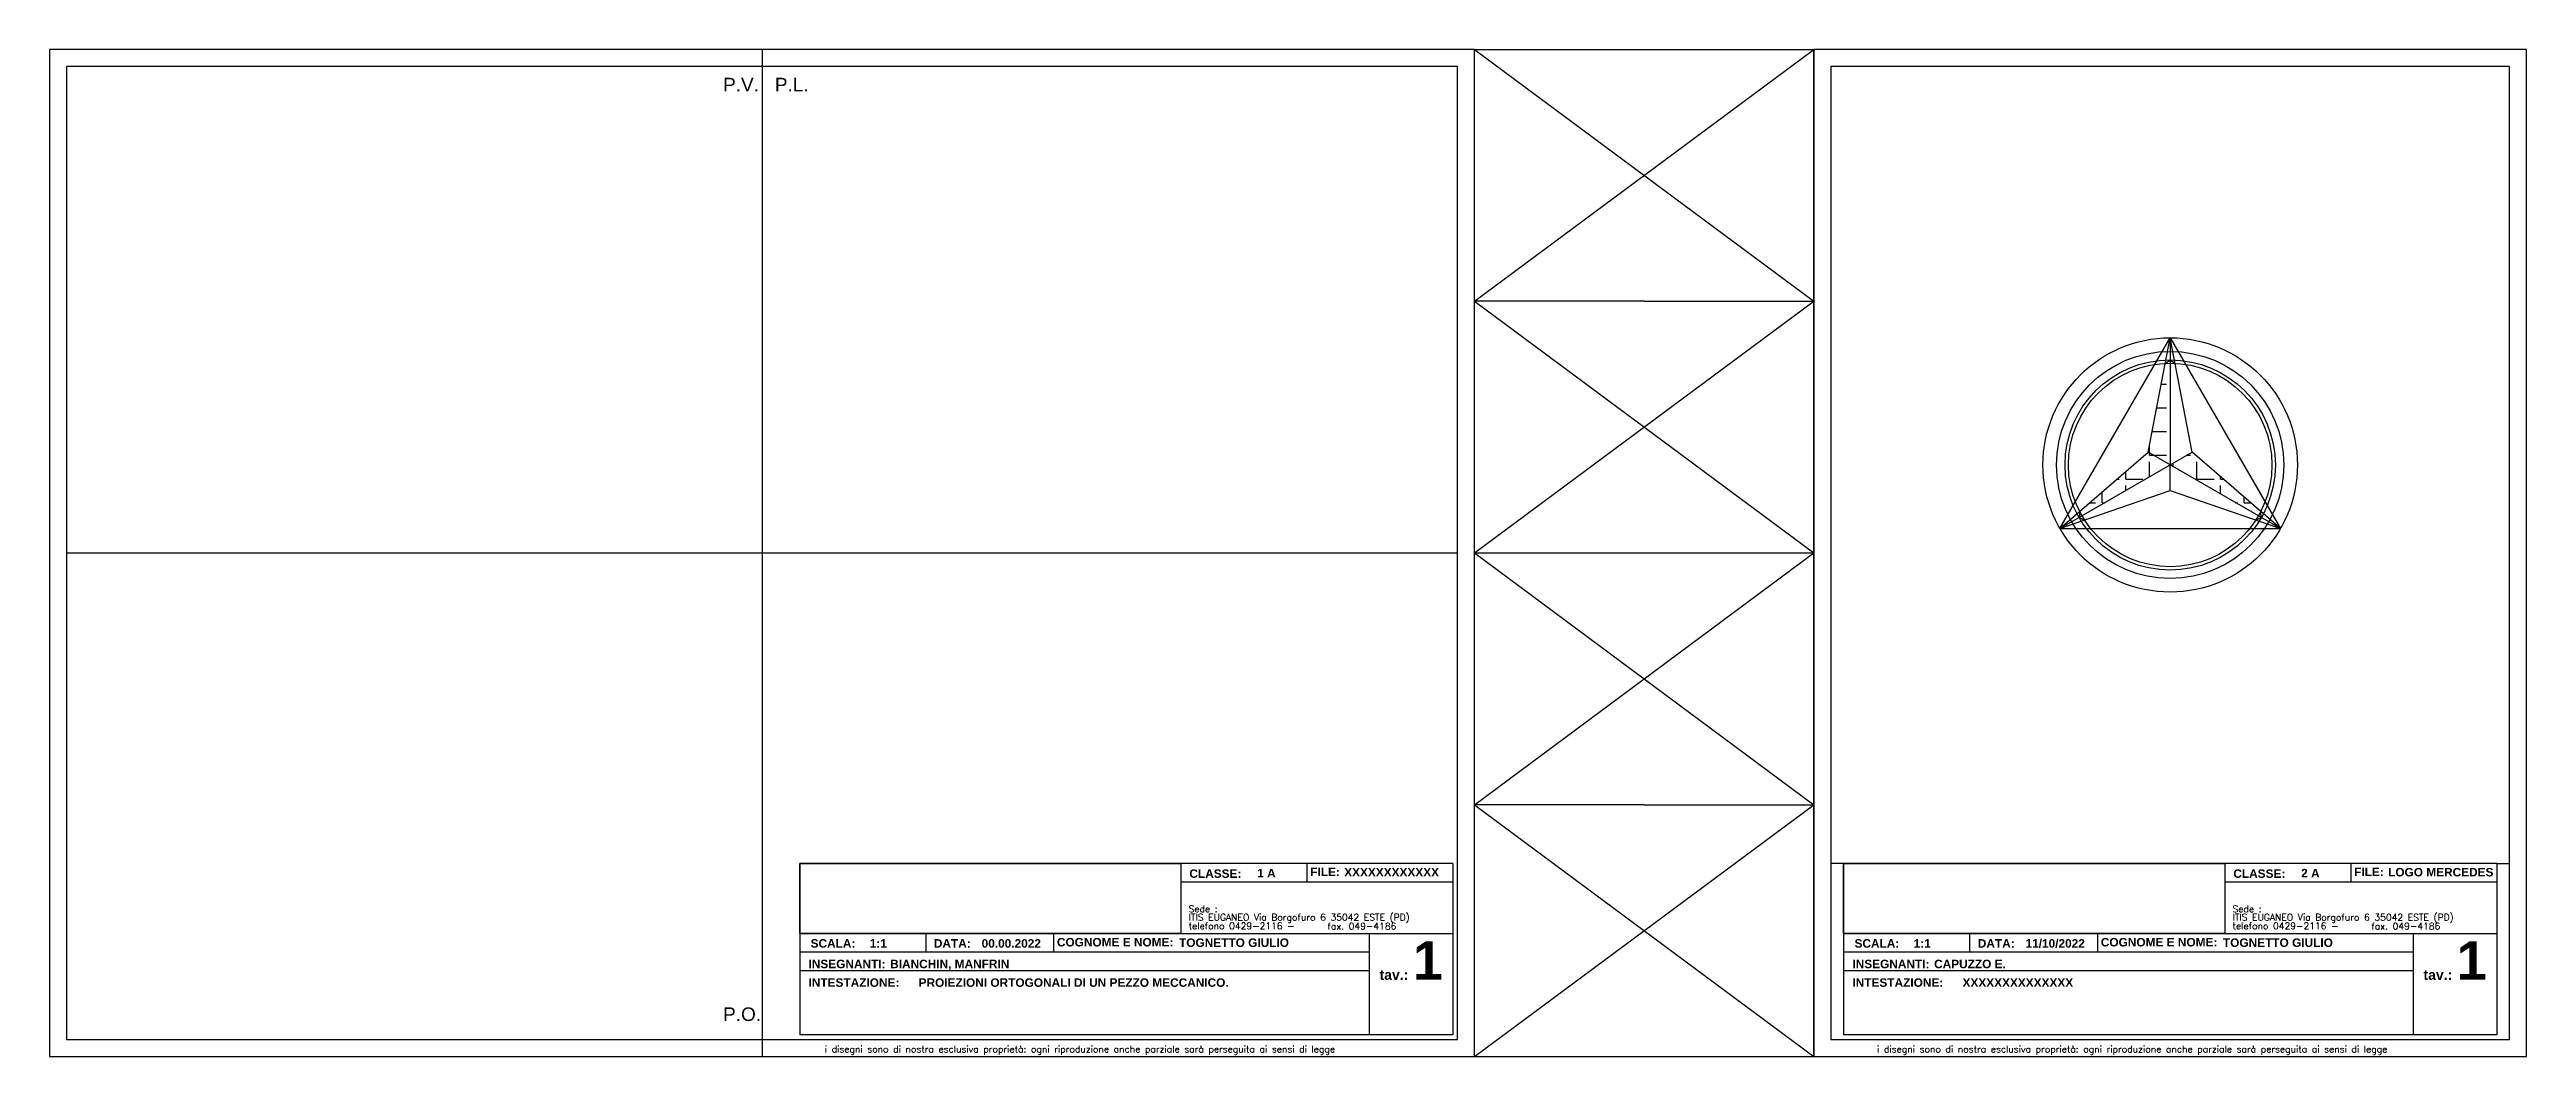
# Model space of a CAD drawing. Extents: x -213 to 517, y -383 to -86.
import ezdxf

# ---------------------------------------------------------------- set-up
doc = ezdxf.new("R2010")
doc.units = 0
doc.layers.get('0').update_dxf_attribs({"color": 255, "linetype": 'CONTINUOUS'})
for name, color, linetype in [('Assi', 2, 'CONTINUOUS'), ('Linea Costruzione', 255, 'CONTINUOUS'), ('testo', 2, 'CONTINUOUS')]:
    doc.layers.add(name, color=color, linetype=linetype)
doc.layers.add('linea proiezione', color=7, linetype='CONTINUOUS', transparency=0.6)
doc.styles.add('QUOTE', font='arial.ttf')
doc.styles.add('ROMANS', font='ROMANS.SHX', dxfattribs={"width": 0.65, "height": 8})
doc.styles.add('SANSSERIFBOLD', font='sasb____.pfb', dxfattribs={"height": 3})
picture_1 = doc.add_image_def('image1.jpg', size_in_pixel=(2000, 368))

msp = doc.modelspace()

# ---------------------------------------------------------------- hatches: boundary and pattern name
at = {"layer": 'Linea Costruzione', "true_color": 0xc7c8ca}
h = msp.add_hatch(dxfattribs=at)
h.set_pattern_fill('ANGLE', color=9, style=0, double=1)
h.set_pattern_definition([(0, (50, -58.771), (0, 6.985), [5.08, -1.905]), (90, (50, -58.771), (-6.985, 4e-16), [5.08, -1.905])])
h.paths.add_polyline_path([(412.36, -178.3, 0.01209), (410.91, -178.34), (405.87, -204.55), (412.36, -208.3)])
h.paths.add_polyline_path([(423.19, -208.3), (412.36, -208.3), (438.34, -223.3, 0.01209), (439.04, -222.03)])
h.paths.add_polyline_path([(418.86, -204.55), (412.36, -208.3), (423.19, -208.3)])
h.paths.add_polyline_path([(412.36, -208.3), (401.54, -208.3), (385.69, -222.03, 0.01209), (386.38, -223.3)])
h.paths.add_polyline_path([(405.87, -204.55), (401.54, -208.3), (412.36, -208.3)])
h.paths.add_polyline_path([(412.36, -177.3), (410.91, -178.34, -0.01209), (412.36, -178.3)])
h.paths.add_polyline_path([(386.38, -223.3, -0.01209), (385.69, -222.03), (385.51, -223.8)])
h.paths.add_polyline_path([(439.04, -222.03, -0.01209), (438.34, -223.3), (439.21, -223.8)])

# ---------------------------------------------------------------- linework, layer by layer
for p, q in [((-2.64, -85.76), (-2.64, -90.76)), ((207.36, -85.76), (307.36, -85.76)), ((207.36, -85.76), (307.36, -160.01)), ((207.36, -160.01), (307.36, -85.76)), ((307.36, -382.76), (307.36, -85.76)), ((257.36, -160.01), (207.36, -160.01)), ((207.36, -160.01), (307.36, -234.26)), ((207.36, -234.26), (307.36, -160.01)), ((257.36, -160.01), (307.36, -160.01)), ((207.36, -234.26), (307.36, -234.26)), ((207.36, -234.26), (307.36, -308.51)), ((207.36, -308.51), (307.36, -234.26)), ((257.36, -308.51), (207.36, -308.51)), ((207.36, -382.76), (307.36, -308.51)), ((207.36, -308.51), (307.36, -382.76)), ((257.36, -308.51), (307.36, -308.51)), ((8.44, -325.84), (8.44, -376.37)), ((200.95, -325.84), (8.44, -325.84)), ((120.79, -325.84), (120.79, -346.52)), ((157.94, -325.84), (157.94, -331.34)), ((200.95, -325.84), (200.95, -376.37)), ((316.1, -325.84), (316.1, -376.37)), ((508.62, -325.84), (316.1, -325.84)), ((428.45, -325.84), (428.45, -346.52)), ((465.61, -325.84), (465.61, -331.34)), ((508.62, -325.84), (508.62, -376.37)), ((200.95, -331.34), (120.79, -331.34)), ((508.62, -331.34), (428.45, -331.34)), ((8.44, -346.52), (200.95, -346.52)), ((45.6, -346.52), (45.6, -352.01)), ((83.29, -346.52), (83.29, -352.01)), ((176.27, -346.52), (176.27, -376.37)), ((316.1, -346.52), (508.62, -346.52)), ((353.26, -346.52), (353.26, -352.01)), ((390.96, -346.52), (390.96, -352.01)), ((483.94, -346.52), (483.94, -376.37)), ((176.27, -352.01), (8.44, -352.01)), ((176.27, -357.5), (8.44, -357.5)), ((483.94, -352.01), (316.1, -352.01)), ((483.94, -357.5), (316.1, -357.5)), ((-2.64, -377.76), (-2.64, -382.76)), ((200.95, -376.37), (8.44, -376.37)), ((508.62, -376.37), (316.1, -376.37)), ((207.36, -382.76), (307.36, -382.76))]:
    msp.add_line(p, q)
at = {"color": 1}
for p, q in [((200.95, -376.37), (200.95, -376.37)), ((508.62, -376.37), (508.62, -376.37))]:
    msp.add_line(p, q, dxfattribs=at)
for points in [[(-212.64, -382.76), (207.36, -382.76), (207.36, -85.76), (-212.64, -85.76)], [(307.36, -382.76), (517.36, -382.76), (517.36, -85.76), (307.36, -85.76)], [(-207.64, -377.76), (202.36, -377.76), (202.36, -90.76), (-207.64, -90.76)], [(312.36, -377.76), (512.36, -377.76), (512.36, -90.76), (312.36, -90.76)]]:
    msp.add_lwpolyline(points, close=True)
at = {"layer": 'Assi'}
for p, q in [((-2.64, -90.76), (-2.64, -377.76)), ((-207.64, -234.26), (202.36, -234.26))]:
    msp.add_line(p, q, dxfattribs=at)
at = {"layer": 'Linea Costruzione'}
for p, q in [((379.88, -227.05), (412.36, -170.8)), ((405.87, -204.55), (412.36, -170.8)), ((412.36, -170.8), (444.84, -227.05)), ((412.36, -170.8), (412.36, -208.3)), ((418.86, -204.55), (412.36, -170.8)), ((410.91, -178.34), (412.36, -177.3)), ((412.36, -177.3), (413.81, -178.34)), ((379.88, -227.05), (405.87, -204.55)), ((379.88, -227.05), (412.36, -208.3)), ((412.36, -208.3), (405.87, -204.55)), ((412.36, -208.3), (418.86, -204.55)), ((444.84, -227.05), (412.36, -208.3)), ((412.36, -215.8), (412.36, -208.3)), ((444.84, -227.05), (418.86, -204.55)), ((379.88, -227.05), (412.36, -215.8)), ((412.36, -215.8), (444.84, -227.05)), ((385.69, -222.03), (385.51, -223.8)), ((385.51, -223.8), (387.14, -224.54)), ((437.59, -224.54), (439.21, -223.8)), ((439.21, -223.8), (439.04, -222.03)), ((379.88, -227.05), (444.84, -227.05))]:
    msp.add_line(p, q, dxfattribs=at)
for radius in [37.5, 33.5, 31, 30]:
    msp.add_circle((412.36, -208.3), radius, dxfattribs=at)
at = {"layer": 'linea proiezione'}
for p, q in [((316.1, -325.84), (312.36, -325.84)), ((508.62, -325.84), (512.36, -325.84))]:
    msp.add_line(p, q, dxfattribs=at)

# ---------------------------------------------------------------- texts
at = {"layer": 'testo'}
for s, height, style, p in [('CLASSE:', 2.5, 'SANSSERIFBOLD', (123.3, -330.07)), ('1 A', 2.5, 'SANSSERIFBOLD', (143.29, -329.92)), ('FILE:', 2.5, 'SANSSERIFBOLD', (158.92, -329.57)), ('XXXXXXXXXXXX', 2.5, 'SANSSERIFBOLD', (168.92, -329.65)), ('CLASSE:', 2.5, 'SANSSERIFBOLD', (430.97, -330.07)), ('2 A', 2.5, 'SANSSERIFBOLD', (450.96, -329.92)), ('FILE:', 2.5, 'SANSSERIFBOLD', (466.58, -329.57)), ('LOGO MERCEDES', 2.5, 'SANSSERIFBOLD', (476.59, -329.65)), ('Sede : ', 1.974, 'ROMANS', (123.08, -340.23)), ('ITIS EUGANEO Via Borgofuro 6 35042 ESTE (PD)', 1.9745, 'ROMANS', (123.08, -342.69)), ('Sede : ', 1.974, 'ROMANS', (430.74, -340.23)), ('ITIS EUGANEO Via Borgofuro 6 35042 ESTE (PD)', 1.9745, 'ROMANS', (430.74, -342.69)), ('SCALA:', 2.5, 'SANSSERIFBOLD', (11.66, -350.65)), ('1:1', 2.5, 'SANSSERIFBOLD', (29.09, -350.65)), ('DATA:', 2.5, 'SANSSERIFBOLD', (47.99, -350.65)), ('00.00.2022', 2.5, 'SANSSERIFBOLD', (62.07, -350.65)), ('COGNOME E NOME:', 2.5, 'SANSSERIFBOLD', (84.25, -350.3)), ('TOGNETTO GIULIO', 2.5, 'SANSSERIFBOLD', (120.25, -350.44)), ('telefono 0429-2116 -  ', 1.9745, 'ROMANS', (123.08, -345.23)), ('fax. 049-4186', 1.9745, 'ROMANS', (163.99, -345.31)), ('1', 11.37, 'SANSSERIFBOLD', (189.15, -360.13)), ('SCALA:', 2.5, 'SANSSERIFBOLD', (319.33, -350.65)), ('1:1', 2.5, 'SANSSERIFBOLD', (336.76, -350.65)), ('DATA:', 2.5, 'SANSSERIFBOLD', (355.66, -350.65)), ('11/10/2022', 2.5, 'SANSSERIFBOLD', (369.73, -350.65)), ('COGNOME E NOME:', 2.5, 'SANSSERIFBOLD', (391.92, -350.3)), ('TOGNETTO GIULIO', 2.5, 'SANSSERIFBOLD', (427.91, -350.44)), ('telefono 0429-2116 -  ', 1.9745, 'ROMANS', (430.74, -345.23)), ('fax. 049-4186', 1.9745, 'ROMANS', (471.66, -345.31)), ('1', 11.37, 'SANSSERIFBOLD', (496.82, -360.13)), ('INSEGNANTI: ', 2.5, 'SANSSERIFBOLD', (11.05, -356.72)), ('BIANCHIN, MANFRIN', 2.5, 'SANSSERIFBOLD', (35.12, -356.72)), ('tav.:', 2.962, 'SANSSERIFBOLD', (179.33, -360.15)), ('INSEGNANTI: ', 2.5, 'SANSSERIFBOLD', (318.71, -356.72)), ('CAPUZZO E.', 2.5, 'SANSSERIFBOLD', (342.78, -356.72)), ('tav.:', 2.962, 'SANSSERIFBOLD', (486.99, -360.15)), ('INTESTAZIONE: ', 2.5, 'SANSSERIFBOLD', (11.05, -362.21)), ('PROIEZIONI ORTOGONALI DI UN PEZZO MECCANICO.', 2.5, 'SANSSERIFBOLD', (43.5, -362.21)), ('INTESTAZIONE: ', 2.5, 'SANSSERIFBOLD', (318.71, -362.21)), ('XXXXXXXXXXXXXX', 2.5, 'SANSSERIFBOLD', (351.16, -362.21)), ('i disegni sono di nostra esclusiva proprietà: ogni riproduzione anche parziale sarà perseguita ai sensi di legge', 1.9745, 'ROMANS', (15.85, -381.58)), ('i disegni sono di nostra esclusiva proprietà: ogni riproduzione anche parziale sarà perseguita ai sensi di legge', 1.9745, 'ROMANS', (325.99, -381.58))]:
    msp.add_text(s, height=height, dxfattribs=dict(at, style=style)).set_placement(p)
at = {"layer": 'testo', "char_height": 4, "attachment_point": 1, "style": 'QUOTE'}
for s, insert in [('P.V.', (-14.12, -94.11)), ('P.L.', (1.13, -94.11)), ('P.O.', (-14.12, -368.29))]:
    msp.add_mtext_dynamic_manual_height_columns(s, width=52.4837, gutter_width=12.5, heights=[0], dxfattribs=dict(at, insert=insert))

# ---------------------------------------------------------------- pictures from other files: only their frames are drawn
image = msp.add_image(picture_1, insert=(8.44, -346.52), size_in_units=(112.35, 20.67))
image.dxf.flags = 7
image = msp.add_image(picture_1, insert=(316.1, -346.52), size_in_units=(112.35, 20.67))
image.dxf.flags = 7

doc.saveas('drawing.dxf')
